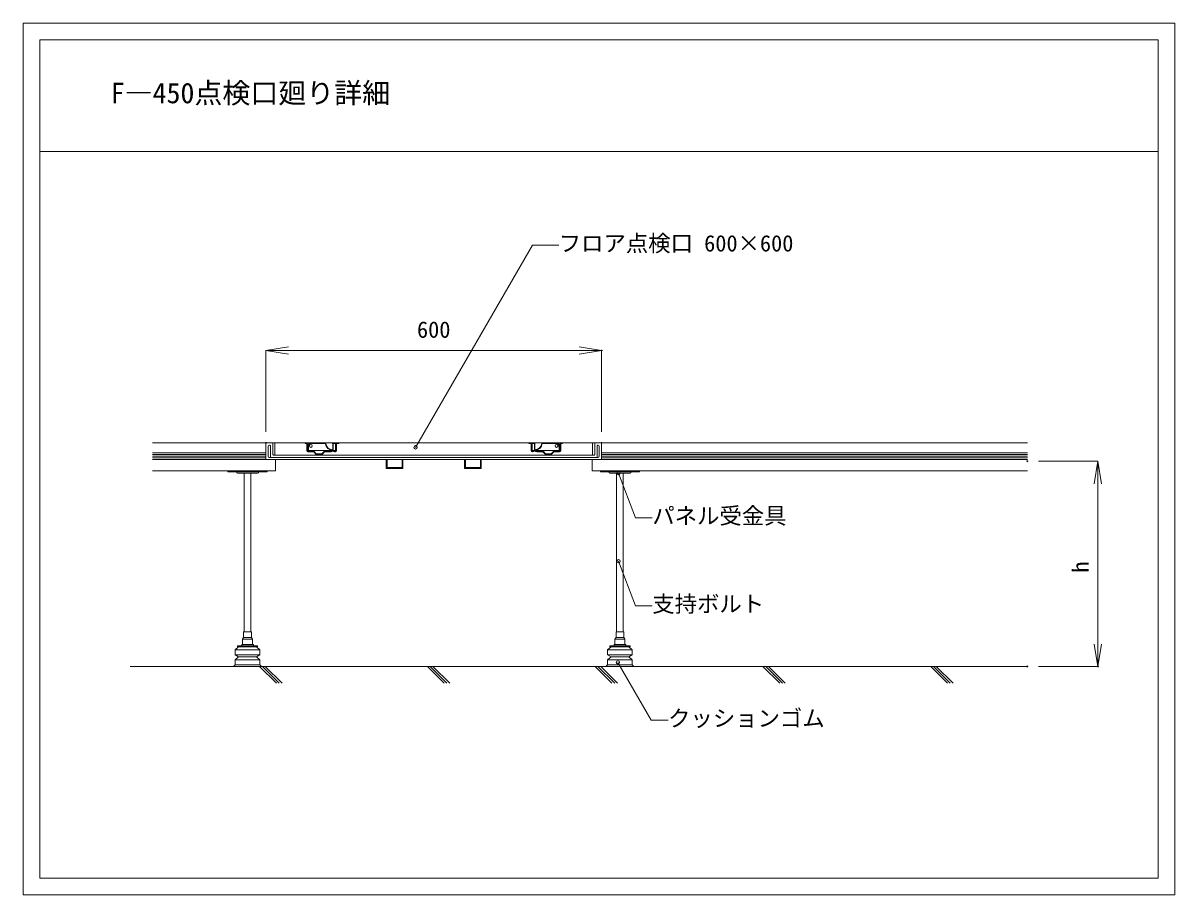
# Model space of a CAD drawing. Units: millimetres, scale not verified. Extents: x -1030 to 1030, y -780 to 780.
import ezdxf
from ezdxf.enums import TextEntityAlignment as Align

# ---------------------------------------------------------------- set-up
doc = ezdxf.new("R2010")
doc.units = ezdxf.units.MM
doc.header["$LTSCALE"] = 2
doc.header["$PDMODE"] = 32
doc.header["$PDSIZE"] = 1.6
for name, color, linetype, lineweight in [('0-0_0', 7, 'Continuous', 18), ('0-1_WAKU', 4, 'Continuous', 18), ('0-4_納まり', 7, 'Continuous', 18), ('0-6_納まり文字', 7, 'Continuous', 9), ('0-F_0０グルプ-1水色実線', 7, 'Continuous', 18), ('1-0_点検口', 7, 'Continuous', 18), ('1-2_waku2', 7, 'Continuous', 18)]:
    doc.layers.add(name, color=color, linetype=linetype, lineweight=lineweight)
doc.layers.add('0-2_DEFPOINTS', color=7, linetype='Continuous')
doc.styles.add('ＭＳ ゴシック', font='')
doc.styles.get('ＭＳ ゴシック').set_extended_font_data('MS Gothic')

# ---------------------------------------------------------------- blocks, each defined once
blk = doc.blocks.new('_OPEN')
at = {"layer": '0-0_0', "lineweight": 9}
blk.add_line((0, 0), (-1, 0), dxfattribs=at)
blk.add_lwpolyline([(-1, 0.16667), (0, 0), (-1, -0.16667)], dxfattribs=at)
blk = doc.blocks.new('D4')
at = {"layer": '0-2_DEFPOINTS'}
for p in [(3889.471, 2801.749), (3289.471, 2636.54), (3889.471, 2636.54)]:
    blk.add_point(p, dxfattribs=at)
at = {"layer": '0-4_納まり'}
for p, q in [((3289.471, 2656.54), (3289.471, 2801.749)), ((3329.471, 2801.749), (3849.471, 2801.749)), ((3889.471, 2656.54), (3889.471, 2801.749))]:
    blk.add_line(p, q, dxfattribs=at)
at = {"layer": '0-4_納まり', "xscale": 40, "yscale": 40, "rotation": 180}
blk.add_blockref('_OPEN', (3289.471, 2801.749), dxfattribs=at)
at = {"layer": '0-4_納まり', "xscale": 40, "yscale": 40}
blk.add_blockref('_OPEN', (3889.471, 2801.749), dxfattribs=at)
at = {"layer": '0-4_納まり', "style": 'ＭＳ ゴシック'}
blk.add_text('600', height=29.33, dxfattribs=at).set_placement((3559.471, 2815.749), align=Align.BOTTOM_LEFT)
blk = doc.blocks.new('点検口')
at = {"layer": '0-4_納まり'}
blk.add_line((3735.783, 937.954), (3135.783, 937.954), dxfattribs=at)
at = {"layer": '0-F_0０グルプ-1水色実線'}
blk.add_line((3735.783, 937.954), (3735.783, 907.954), dxfattribs=at)
at = {"layer": '1-0_点検口'}
for p, q in [((3135.783, 937.954), (3135.783, 907.954)), ((3135.783, 937.954), (3735.783, 937.954)), ((3143.783, 931.954), (3143.783, 911.954)), ((3147.783, 917.954), (3147.783, 937.954)), ((3151.783, 937.954), (3151.783, 915.954)), ((3205.783, 937.954), (3207.744, 937.954)), ((3207.744, 937.954), (3216.033, 937.954)), ((3208.744, 935.954), (3208.744, 924.154)), ((3209.744, 935.954), (3209.744, 924.154)), ((3210.783, 932.704), (3210.783, 924.454)), ((3211.783, 932.704), (3211.783, 924.454)), ((3242.292, 937.954), (3216.033, 937.954)), ((3241.82, 936.954), (3216.033, 936.954)), ((3254.783, 937.954), (3242.292, 937.954)), ((3254.783, 936.954), (3259.783, 936.954)), ((3255.283, 935.954), (3255.283, 924.454)), ((3259.783, 924.454), (3259.783, 936.954)), ((3260.783, 924.154), (3260.783, 935.954)), ((3261.821, 924.154), (3261.821, 935.954)), ((3262.783, 937.954), (3265.783, 937.954)), ((3608.783, 937.954), (3605.783, 937.954)), ((3608.744, 936.954), (3605.783, 936.954)), ((3609.744, 924.154), (3609.744, 935.954)), ((3610.783, 924.154), (3610.783, 935.954)), ((3616.783, 936.954), (3611.783, 936.954)), ((3611.783, 924.454), (3611.783, 936.954)), ((3615.783, 935.954), (3615.783, 924.454)), ((3616.283, 935.954), (3616.283, 924.454)), ((3616.783, 937.954), (3629.273, 937.954)), ((3629.273, 937.954), (3655.533, 937.954)), ((3629.746, 936.954), (3655.533, 936.954)), ((3663.821, 937.954), (3655.533, 937.954)), ((3659.783, 932.704), (3659.783, 924.454)), ((3660.783, 932.704), (3660.783, 924.454)), ((3661.821, 935.954), (3661.821, 924.154)), ((3662.821, 935.954), (3662.821, 924.154)), ((3665.783, 937.954), (3663.821, 937.954)), ((3719.783, 937.954), (3719.783, 915.954)), ((3723.783, 917.954), (3723.783, 937.954)), ((3727.783, 931.954), (3727.783, 911.954)), ((3185.783, 907.954), (3135.783, 907.954)), ((3350.783, 907.954), (3137.783, 907.954)), ((3729.783, 911.954), (3141.783, 911.954)), ((3149.783, 915.954), (3721.783, 915.954)), ((3733.783, 907.954), (3161.783, 907.954)), ((3210.744, 923.154), (3219.502, 923.154)), ((3210.744, 922.154), (3219.502, 922.154)), ((3210.783, 924.454), (3259.783, 924.454)), ((3221.669, 921.229), (3224.987, 917.763)), ((3222.391, 921.92), (3225.71, 918.454)), ((3225.71, 918.454), (3235.856, 918.454)), ((3225.71, 917.454), (3235.856, 917.454)), ((3235.856, 918.454), (3239.175, 921.92)), ((3236.578, 917.763), (3239.897, 921.229)), ((3242.064, 923.154), (3252.223, 923.154)), ((3242.064, 922.154), (3251.467, 922.154)), ((3258.342, 923.154), (3259.783, 923.154)), ((3259.098, 922.154), (3259.821, 922.154)), ((3615.783, 924.454), (3610.783, 924.454)), ((3612.467, 922.154), (3611.744, 922.154)), ((3660.783, 924.454), (3611.783, 924.454)), ((3613.223, 923.154), (3611.783, 923.154)), ((3629.502, 923.154), (3619.342, 923.154)), ((3629.502, 922.154), (3620.098, 922.154)), ((3634.987, 917.763), (3631.669, 921.229)), ((3635.71, 918.454), (3632.391, 921.92)), ((3645.856, 918.454), (3635.71, 918.454)), ((3645.856, 917.454), (3635.71, 917.454)), ((3649.175, 921.92), (3645.856, 918.454)), ((3649.897, 921.229), (3646.578, 917.763)), ((3660.821, 923.154), (3652.064, 923.154)), ((3660.821, 922.154), (3652.064, 922.154)), ((3685.783, 907.954), (3735.783, 907.954))]:
    blk.add_line(p, q, dxfattribs=at)
for points in [[(3139.783, 931.954), (3139.783, 913.954), (3139.783, 931.954)], [(3205.783, 937.954), (3205.783, 936.954), (3207.744, 936.954)], [(3265.783, 937.954), (3254.783, 937.954), (3254.783, 935.954), (3255.783, 935.954), (3255.783, 924.454), (3260.783, 924.454)], [(3262.821, 936.954), (3265.783, 936.954), (3265.783, 937.954)], [(3605.783, 936.954), (3605.783, 937.954), (3616.783, 937.954), (3616.783, 935.954), (3615.783, 935.954)], [(3665.783, 937.954), (3665.783, 936.954), (3663.821, 936.954)], [(3731.783, 931.954), (3731.783, 913.954), (3731.783, 931.954)], [(3380.783, 907.954), (3380.783, 892.154), (3350.783, 892.154), (3350.783, 907.954)], [(3379.183, 907.954), (3379.183, 893.754), (3352.383, 893.754), (3352.383, 907.954)], [(3490.783, 907.954), (3490.783, 892.154), (3520.783, 892.154), (3520.783, 907.954)], [(3519.183, 907.954), (3519.183, 893.754), (3492.383, 893.754), (3492.383, 907.954)]]:
    blk.add_lwpolyline(points, dxfattribs=at)
for centre in [(3216.033, 932.454), (3655.533, 932.454)]:
    blk.add_circle(centre, 2.5, dxfattribs=at)
for centre, radius, start, end in [((3141.783, 931.954), 2, 90.0227, 179.99913), ((3141.783, 931.954), 2, 0.001, 90.0035), ((3207.744, 935.954), 2, 0, 90), ((3207.744, 935.954), 1, 0, 90), ((3216.033, 932.704), 5.25, 90, 180), ((3216.033, 932.704), 4.25, 90, 180), ((3255.283, 937.954), 13.5, 184.24802, 270), ((3242.292, 937.454), 0.5, 2.20423, 90), ((3255.283, 937.954), 12.5, 182.20423, 270), ((3262.783, 935.954), 2, 90, 180), ((3262.821, 935.954), 1, 90, 180), ((3608.744, 935.954), 1, 0, 90), ((3608.783, 935.954), 2, 0, 90), ((3616.283, 937.954), 12.5, 270, 357.79577), ((3616.283, 937.954), 13.5, 270, 355.75198), ((3629.273, 937.454), 0.5, 90, 177.79577), ((3655.533, 932.704), 5.25, 0, 90), ((3655.533, 932.704), 4.25, 0, 90), ((3663.821, 935.954), 2, 90, 180), ((3663.821, 935.954), 1, 90, 180), ((3729.783, 931.954), 2, 89.9965, 179.999), ((3729.783, 931.954), 2, 0.00087, 89.9773), ((3137.783, 909.954), 2, 180.005, 270.003), ((3141.783, 913.954), 2, 180, 269.977), ((3149.783, 917.954), 2, 179.9965, 270.003), ((3210.744, 924.154), 2, 180, 270), ((3210.744, 924.154), 1, 180, 270), ((3219.502, 919.154), 4, 43.75464, 90), ((3219.502, 919.154), 3, 43.75464, 90), ((3225.71, 918.454), 1, 223.75464, 270), ((3235.856, 918.454), 1, 270, 316.24536), ((3242.064, 919.154), 4, 90, 136.24536), ((3242.064, 919.154), 3, 90, 136.24536), ((3251.467, 925.154), 3, 270, 307.62719), ((3255.283, 920.204), 4.25, 43.95695, 136.04305), ((3255.283, 920.204), 3.25, 52.37281, 127.62719), ((3259.098, 925.154), 3, 232.37281, 270), ((3259.783, 924.154), 1, 270, 360), ((3259.821, 924.154), 2, 270, 0), ((3611.744, 924.154), 2, 180, 270), ((3611.783, 924.154), 1, 180, 270), ((3612.467, 925.154), 3, 270, 307.62719), ((3616.283, 920.204), 4.25, 43.95695, 136.04305), ((3616.283, 920.204), 3.25, 52.37281, 127.62719), ((3620.098, 925.154), 3, 232.37281, 270), ((3629.502, 919.154), 4, 43.75464, 90), ((3629.502, 919.154), 3, 43.75464, 90), ((3635.71, 918.454), 1, 223.75464, 270), ((3645.856, 918.454), 1, 270, 316.24536), ((3652.064, 919.154), 4, 90, 136.24536), ((3652.064, 919.154), 3, 90, 136.24536), ((3660.821, 924.154), 1, 270, 0), ((3660.821, 924.154), 2, 270, 0), ((3721.783, 917.954), 2, 269.997, 0.0035), ((3729.783, 913.954), 2, 270.023, 0), ((3733.783, 909.954), 2, 269.997, 359.995)]:
    blk.add_arc(centre, radius, start, end, dxfattribs=at)

msp = doc.modelspace()

# ---------------------------------------------------------------- linework, layer by layer
at = {"layer": '0-0_0'}
for p, q in [((-637.476, -332.135), (-637.476, -322.135)), ((-621.476, -319.135), (-635.476, -319.135)), ((28.524, -332.135), (28.524, -322.135)), ((44.524, -319.135), (30.524, -319.135)), ((-650.476, -341.135), (-606.476, -341.135)), ((-606.476, -350.135), (-650.476, -350.135)), ((-638.976, -334.135), (-638.976, -332.135)), ((15.524, -341.135), (59.524, -341.135)), ((59.524, -350.135), (15.524, -350.135)), ((27.024, -334.135), (27.024, -332.135)), ((-650.476, -359.135), (-606.476, -359.135)), ((-650.476, -368.135), (-606.476, -368.135)), ((-644.476, -354.135), (-612.476, -354.135)), ((15.524, -359.135), (59.524, -359.135)), ((15.524, -368.135), (59.524, -368.135)), ((21.524, -354.135), (53.524, -354.135))]:
    msp.add_line(p, q, dxfattribs=at)
for points in [[(-621.476, -309.135), (-621.476, -319.135), (-619.476, -322.135), (-637.476, -322.135), (-635.476, -319.135), (-635.476, -309.135)], [(44.524, -309.135), (44.524, -319.135), (46.524, -322.135), (28.524, -322.135), (30.524, -319.135), (30.524, -309.135)], [(-628.476, -334.135), (-610.476, -334.135), (-610.476, -336.135), (-646.476, -336.135), (-646.476, -334.135)], [(37.524, -334.135), (55.524, -334.135), (55.524, -336.135), (19.524, -336.135), (19.524, -334.135)]]:
    msp.add_lwpolyline(points, close=True, dxfattribs=at)
for points in [[(-628.476, -332.135), (-619.476, -332.135), (-619.476, -322.135)], [(37.524, -332.135), (46.524, -332.135), (46.524, -322.135)], [(-612.476, -336.135), (-606.476, -341.135), (-606.476, -350.135), (-612.476, -354.135), (-606.476, -359.135), (-606.476, -368.135), (-603.476, -371.135), (-653.476, -371.135), (-650.476, -368.135), (-650.476, -359.135), (-644.476, -354.135), (-650.476, -350.135), (-650.476, -341.135), (-644.476, -336.135)], [(-617.976, -334.135), (-617.976, -332.135), (-638.876, -332.135)], [(53.524, -336.135), (59.524, -341.135), (59.524, -350.135), (53.524, -354.135), (59.524, -359.135), (59.524, -368.135), (62.524, -371.135), (12.524, -371.135), (15.524, -368.135), (15.524, -359.135), (21.524, -354.135), (15.524, -350.135), (15.524, -341.135), (21.524, -336.135)], [(48.024, -334.135), (48.024, -332.135), (27.124, -332.135)]]:
    msp.add_lwpolyline(points, dxfattribs=at)
at = {"layer": '0-1_WAKU'}
for p, q in [((-999.962, 749.997), (1000.038, 749.997)), ((-999.962, 749.997), (-999.962, -750.003)), ((1000.038, 749.997), (1000.038, -750.003)), ((-999.962, 549.997), (1000.038, 549.997)), ((-999.962, -750.003), (1000.038, -750.003))]:
    msp.add_line(p, q, dxfattribs=at)
at = {"layer": '0-4_納まり'}
for p, q in [((-798.476, 28.865), (766.038, 28.865)), ((-798.476, 10.865), (-595.476, 10.865)), ((4.524, 10.865), (766.038, 10.865)), ((-798.476, -1.135), (-595.476, -1.135)), ((-578.476, -1.135), (-578.476, -21.135)), ((-12.476, -1.135), (-12.476, -21.135)), ((4.524, -1.135), (766.038, -1.135)), ((786.038, -4.135), (892.26, -4.135)), ((-798.476, -21.135), (-578.476, -21.135)), ((-634.476, -309.135), (-634.476, -25.135)), ((-622.476, -309.135), (-622.476, -25.135)), ((-12.476, -21.135), (766.038, -21.135)), ((31.524, -309.135), (31.524, -25.135)), ((43.524, -309.135), (43.524, -25.135)), ((892.26, -44.135), (892.26, -331.136)), ((766.038, -371.135), (-838.479, -371.135)), ((-606.823, -371.135), (-576.823, -401.135)), ((-601.823, -371.135), (-571.823, -401.135)), ((-596.823, -371.135), (-566.823, -401.135)), ((-306.823, -371.135), (-276.823, -401.135)), ((-301.823, -371.135), (-271.823, -401.135)), ((-296.823, -371.135), (-266.823, -401.135)), ((-6.823, -371.135), (23.177, -401.135)), ((-1.823, -371.135), (28.177, -401.135)), ((3.177, -371.135), (33.177, -401.135)), ((293.177, -371.135), (323.177, -401.135)), ((298.177, -371.135), (328.177, -401.135)), ((303.177, -371.135), (333.177, -401.135)), ((593.177, -371.135), (623.177, -401.135)), ((598.177, -371.135), (628.177, -401.135)), ((603.177, -371.135), (633.177, -401.135)), ((786.038, -371.136), (892.26, -371.136))]:
    msp.add_line(p, q, dxfattribs=at)
at = {"layer": '0-4_納まり', "lineweight": 9}
for p, q in [((-798.476, 7.865), (-595.476, 7.865)), ((-798.476, 4.865), (-595.476, 4.865)), ((-798.476, 1.865), (-595.476, 1.865)), ((4.524, 7.865), (766.038, 7.865)), ((4.524, 4.865), (766.038, 4.865)), ((4.524, 1.865), (766.038, 1.865))]:
    msp.add_line(p, q, dxfattribs=at)
at = {"layer": '0-4_納まり'}
for points in [[(-663.476, -21.135), (-663.476, -23.135), (-593.476, -23.135), (-593.476, -21.135)], [(2.524, -21.135), (2.524, -23.135), (72.524, -23.135), (72.524, -21.135)]]:
    msp.add_lwpolyline(points, close=True, dxfattribs=at)
for points in [[(-610.476, -25.135), (-628.476, -25.135), (-646.476, -25.135)], [(55.524, -25.135), (37.524, -25.135), (19.524, -25.135)]]:
    msp.add_lwpolyline(points, dxfattribs=at)
for centre, start, end in [((-646.476, -23.135), 180, 270), ((-610.476, -23.135), 270, 0), ((19.524, -23.135), 180, 270), ((55.524, -23.135), 270, 360)]:
    msp.add_arc(centre, 2, start, end, dxfattribs=at)
for p in [(766.038, -4.135), (766.038, -371.136), (892.26, -371.136)]:
    msp.add_point(p, dxfattribs=at)
at = {"layer": '0-6_納まり文字'}
for p, q in [((-327.942, 20.863), (-119.176, 382.456)), ((-119.176, 382.456), (-71.931, 382.456)), ((34.96, -25.135), (65.396, -105.006)), ((95.396, -105.006), (65.396, -105.006)), ((34.96, -182.794), (65.396, -262.666)), ((95.396, -262.666), (65.396, -262.666)), ((33.886, -363.91), (93.61, -467.355)), ((123.61, -467.355), (93.61, -467.355))]:
    msp.add_line(p, q, dxfattribs=at)
for centre in [(-327.942, 20.863), (34.953, -25.185), (34.953, -182.845), (33.886, -363.91)]:
    msp.add_circle(centre, 3, dxfattribs=at)
at = {"layer": '1-2_waku2'}
msp.add_lwpolyline([(-1029.962, 779.997), (1030.038, 779.997), (1030.038, -780.003), (-1029.962, -780.003)], close=True, dxfattribs=at)

# ---------------------------------------------------------------- block references
at = {"layer": '0-4_納まり'}
for name, p in [('D4', (-3884.947, -2607.674)), ('点検口', (-3731.258, -909.089))]:
    msp.add_blockref(name, p, dxfattribs=at)
at = {"layer": '0-4_納まり', "xscale": 40, "yscale": 40}
for p, rotation in [((892.26, -4.135), 90), ((892.26, -371.136), 270)]:
    msp.add_blockref('_OPEN', p, dxfattribs=dict(at, rotation=rotation))

# ---------------------------------------------------------------- texts
at = {"layer": '0-4_納まり', "style": 'ＭＳ ゴシック'}
msp.add_text('h', height=29.33, rotation=90, dxfattribs=at).set_placement((884.548, -203.42), align=Align.BOTTOM_LEFT)
at = {"layer": '0-6_納まり文字', "style": 'ＭＳ ゴシック'}
for s, height, p in [('F―450点検口廻り詳細', 36.66, (-873.142, 625.45)), ('フロア点検口 600×600', 29.33, (-71.931, 362.456)), ('パネル受金具', 29.33, (95.396, -125.006)), ('支持ボルト', 29.33, (95.396, -282.666)), ('クッションゴム', 29.33, (123.61, -487.355))]:
    msp.add_text(s, height=height, dxfattribs=at).set_placement(p, align=Align.BOTTOM_LEFT)

doc.saveas('drawing.dxf')
